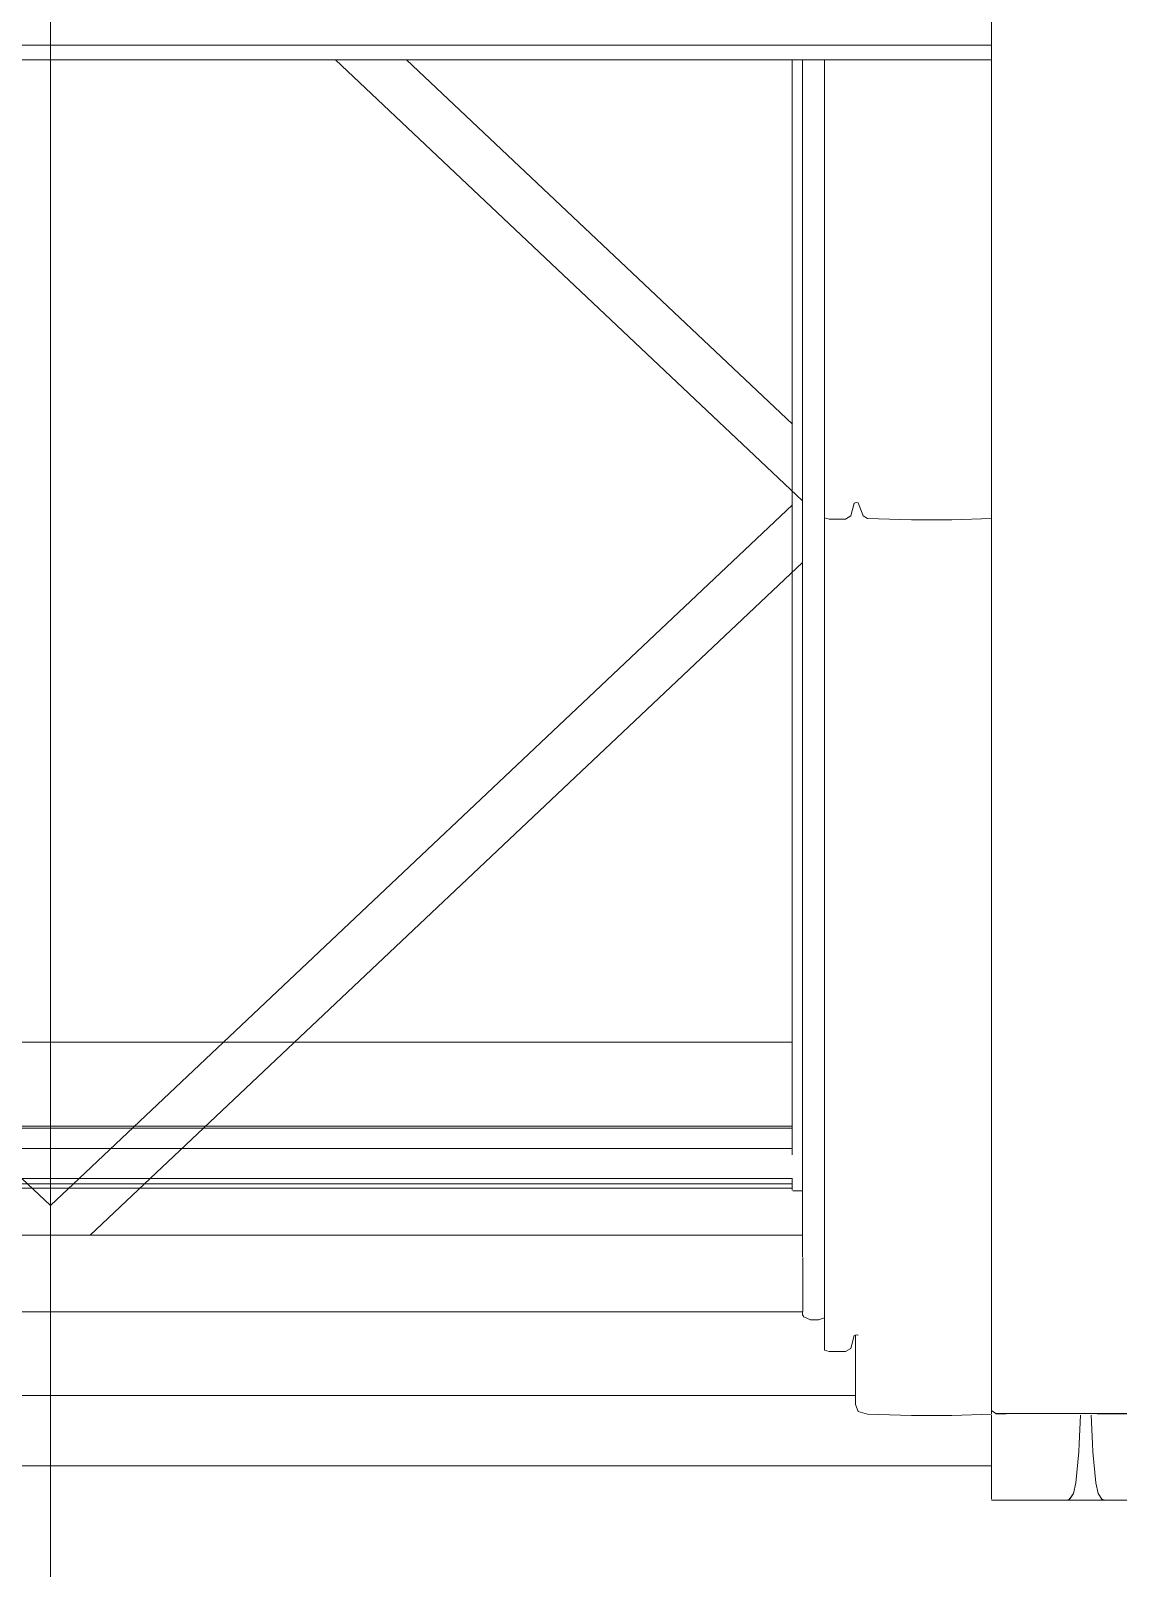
# Model space of a CAD drawing. Header units: metres. Extents: x -3 to 171, y -23 to 41.
# Drawn here: x 3.889 to 4.325, y -15.074 to -14.458 of the extents above; entities that cross this region are included whole.
import ezdxf

# ---------------------------------------------------------------- set-up
doc = ezdxf.new("R2010")
doc.units = ezdxf.units.M
doc.header["$MEASUREMENT"] = 0
doc.set_wipeout_variables(frame=1)
for name, pattern in [('Achse', [0.004, 0.002, -0.001, 0, -0.001]), ('Baufluchtlinie', [0.013, 0.008, -0.005]), ('Wipeout_Contour', [1, 0, -1])]:
    doc.linetypes.add(name, pattern=pattern)
for name, color, linetype in [('5._2.DG PP STG1_1_000 Achsraster', 7, 'Continuous'), ('5._2.DG PP STG1_1_325 Dachfenster', 7, 'Continuous'), ('5._2.DG PP STG1_1_Neubau_840 Baulinien', 7, 'Continuous')]:
    doc.layers.add(name, color=color, linetype=linetype)

msp = doc.modelspace()

# ---------------------------------------------------------------- linework, layer by layer
at = {"layer": '5._2.DG PP STG1_1_000 Achsraster', "color": 5, "linetype": 'Achse', "lineweight": 0, "ltscale": 1000}
msp.add_line((-1.5, -15), (21, -15), dxfattribs=at)
at = {"layer": '5._2.DG PP STG1_1_Neubau_840 Baulinien', "color": 1, "linetype": 'Baufluchtlinie', "lineweight": 25, "ltscale": 1000, "true_color": 0xfb0106, "flags": 128}
msp.add_lwpolyline([(-3.0225, -14.98287), (0, -15), (18.98764, -15.00055), (22.9775, -15.00378)], dxfattribs=at)

# ---------------------------------------------------------------- wipeouts: each hides what was drawn before it
at = {"color": 254, "linetype": 'Wipeout_Contour', "lineweight": 0, "ltscale": 78.74731}
msp.add_wipeout([(4.19854, -14.97286), (4.19904, -14.97371), (4.19904, -14.46976), (4.19854, -14.94961), (4.19864, -14.97173)], dxfattribs=at).dxf.layer = '5._2.DG PP STG1_1_325 Dachfenster'
at = {"color": 254, "linetype": 'Wipeout_Contour', "lineweight": 0, "ltscale": 60.64381}
msp.add_wipeout([(4.21794, -14.46976), (4.21794, -14.65261), (4.21924, -14.64745), (4.21924, -14.46976)], dxfattribs=at).dxf.layer = '5._2.DG PP STG1_1_325 Dachfenster'
at = {"color": 254, "linetype": 'Wipeout_Contour', "lineweight": 0, "ltscale": 60.677349}
msp.add_wipeout([(4.22284, -14.65254), (4.22464, -14.6536), (4.22464, -14.46976), (4.22284, -14.46976)], dxfattribs=at).dxf.layer = '5._2.DG PP STG1_1_325 Dachfenster'
at = {"color": 254, "linetype": 'Wipeout_Contour', "lineweight": 0, "ltscale": 62.172594}
msp.add_wipeout([(3.51994, -15.03311), (4.27434, -15.03311), (4.27434, -15.02858), (3.51994, -15.02858)], dxfattribs=at).dxf.layer = '5._2.DG PP STG1_1_325 Dachfenster'
at = {"color": 254, "linetype": 'Wipeout_Contour', "lineweight": 0, "ltscale": 46.521605}
msp.add_wipeout([(4.27434, -15.04683), (4.30444, -15.04719), (4.30544, -15.04689)], dxfattribs=at).dxf.layer = '5._2.DG PP STG1_1_325 Dachfenster'

# ---------------------------------------------------------------- next in the draw order: wipeouts: each hides what was drawn before it
at = {"color": 254, "linetype": 'Wipeout_Contour', "lineweight": 0, "ltscale": 61.278027}
msp.add_wipeout([(4.19904, -14.46976), (4.19904, -14.97371), (4.20184, -14.97484), (4.20184, -14.46976)], dxfattribs=at).dxf.layer = '5._2.DG PP STG1_1_325 Dachfenster'
at = {"color": 254, "linetype": 'Wipeout_Contour', "lineweight": 0, "ltscale": 60.67205}
msp.add_wipeout([(4.20924, -14.46976), (4.20924, -14.65389), (4.21584, -14.65389), (4.21584, -14.46976)], dxfattribs=at).dxf.layer = '5._2.DG PP STG1_1_325 Dachfenster'
at = {"color": 254, "linetype": 'Wipeout_Contour', "lineweight": 0, "ltscale": 60.692611}
msp.add_wipeout([(4.22464, -14.6536), (4.24224, -14.65417), (4.24224, -14.46976), (4.22464, -14.46976)], dxfattribs=at).dxf.layer = '5._2.DG PP STG1_1_325 Dachfenster'
at = {"color": 254, "linetype": 'Wipeout_Contour', "lineweight": 0, "ltscale": 246.711072}
msp.add_wipeout([(3.51994, -15.02356), (4.27434, -15.02356), (4.27434, -15.01269), (4.25844, -15.0132), (4.24224, -15.0132), (4.22464, -15.01264), (4.22084, -15.01158), (4.21984, -15.00882), (4.21984, -15.00525), (3.57444, -15.00525), (3.57444, -15.00882), (3.57344, -15.01158), (3.56964, -15.01264), (3.55204, -15.0132), (3.53584, -15.0132), (3.51994, -15.01269)], dxfattribs=at).dxf.layer = '5._2.DG PP STG1_1_325 Dachfenster'
at = {"color": 254, "linetype": 'Wipeout_Contour', "lineweight": 0, "ltscale": 47.166598}
msp.add_wipeout([(3.51994, -15.03339), (4.27434, -15.03339), (3.51994, -15.03311)], dxfattribs=at).dxf.layer = '5._2.DG PP STG1_1_325 Dachfenster'
at = {"color": 254, "linetype": 'Wipeout_Contour', "lineweight": 0, "ltscale": 62.624501}
msp.add_wipeout([(4.27434, -15.04449), (4.27434, -15.04683), (4.30574, -15.04683), (4.30715, -15.04449)], dxfattribs=at).dxf.layer = '5._2.DG PP STG1_1_325 Dachfenster'

# ---------------------------------------------------------------- next in the draw order: wipeouts: each hides what was drawn before it
at = {"color": 254, "linetype": 'Wipeout_Contour', "lineweight": 0, "ltscale": 44.736813}
msp.add_wipeout([(4.0114, -14.46976), (4.19854, -14.6465), (4.19854, -14.46976)], dxfattribs=at).dxf.layer = '5._2.DG PP STG1_1_325 Dachfenster'
at = {"color": 254, "linetype": 'Wipeout_Contour', "lineweight": 0, "ltscale": 60.664198}
msp.add_wipeout([(4.20734, -14.46976), (4.20734, -14.65339), (4.20924, -14.65389), (4.20924, -14.46976)], dxfattribs=at).dxf.layer = '5._2.DG PP STG1_1_325 Dachfenster'
at = {"color": 254, "linetype": 'Wipeout_Contour', "lineweight": 0, "ltscale": 60.668863}
msp.add_wipeout([(4.21584, -14.65389), (4.21794, -14.65261), (4.21794, -14.46976), (4.21584, -14.46976)], dxfattribs=at).dxf.layer = '5._2.DG PP STG1_1_325 Dachfenster'
at = {"color": 254, "linetype": 'Wipeout_Contour', "lineweight": 0, "ltscale": 60.714966}
msp.add_wipeout([(4.24224, -14.65417), (4.25844, -14.65417), (4.25844, -14.46976), (4.24224, -14.46976)], dxfattribs=at).dxf.layer = '5._2.DG PP STG1_1_325 Dachfenster'
at = {"color": 254, "linetype": 'Wipeout_Contour', "lineweight": 0, "ltscale": 46.602772}
msp.add_wipeout([(3.91302, -14.9409), (4.19854, -14.9409), (4.19854, -14.67124)], dxfattribs=at).dxf.layer = '5._2.DG PP STG1_1_325 Dachfenster'
at = {"color": 254, "linetype": 'Wipeout_Contour', "lineweight": 0, "ltscale": 62.152868}
msp.add_wipeout([(3.51994, -15.02689), (4.27434, -15.02689), (4.27434, -15.02462), (3.51994, -15.02462)], dxfattribs=at).dxf.layer = '5._2.DG PP STG1_1_325 Dachfenster'
at = {"color": 254, "linetype": 'Wipeout_Contour', "lineweight": 0, "ltscale": 62.609162}
msp.add_wipeout([(4.27434, -15.04449), (4.30715, -15.04449), (4.30811, -15.04027), (4.27434, -15.04027)], dxfattribs=at).dxf.layer = '5._2.DG PP STG1_1_325 Dachfenster'

# ---------------------------------------------------------------- next in the draw order: wipeouts: each hides what was drawn before it
at = {"color": 254, "linetype": 'Wipeout_Contour', "lineweight": 0, "ltscale": 121.177575}
msp.add_wipeout([(3.59574, -14.6465), (3.59574, -14.67124), (3.88127, -14.9409), (3.91302, -14.9409), (4.19854, -14.67124), (4.19854, -14.6465), (4.0114, -14.46976), (3.78288, -14.46976)], dxfattribs=at).dxf.layer = '5._2.DG PP STG1_1_325 Dachfenster'
at = {"color": 254, "linetype": 'Wipeout_Contour', "lineweight": 0, "ltscale": 60.665553}
msp.add_wipeout([(4.21924, -14.46976), (4.21924, -14.64745), (4.22004, -14.64717), (4.22004, -14.46976)], dxfattribs=at).dxf.layer = '5._2.DG PP STG1_1_325 Dachfenster'
at = {"color": 254, "linetype": 'Wipeout_Contour', "lineweight": 0, "ltscale": 60.72978}
msp.add_wipeout([(4.25844, -14.46976), (4.25844, -14.65417), (4.27434, -14.65366), (4.27434, -14.46976)], dxfattribs=at).dxf.layer = '5._2.DG PP STG1_1_325 Dachfenster'
at = {"color": 254, "linetype": 'Wipeout_Contour', "lineweight": 0, "ltscale": 61.663993}
msp.add_wipeout([(4.20924, -14.65389), (4.20734, -14.65339), (4.20734, -14.98708), (4.20924, -14.98757)], dxfattribs=at).dxf.layer = '5._2.DG PP STG1_1_325 Dachfenster'
at = {"color": 254, "linetype": 'Wipeout_Contour', "lineweight": 0, "ltscale": 62.160517}
msp.add_wipeout([(3.51994, -15.02689), (3.51994, -15.02858), (4.27434, -15.02858), (4.27434, -15.02689)], dxfattribs=at).dxf.layer = '5._2.DG PP STG1_1_325 Dachfenster'
at = {"color": 254, "linetype": 'Wipeout_Contour', "lineweight": 0, "ltscale": 63.073363}
msp.add_wipeout([(4.30544, -15.04689), (4.30444, -15.04719), (4.34994, -15.04719), (4.30574, -15.04683)], dxfattribs=at).dxf.layer = '5._2.DG PP STG1_1_325 Dachfenster'

# ---------------------------------------------------------------- next in the draw order: linework, layer by layer
at = {"layer": '5._2.DG PP STG1_1_325 Dachfenster', "color": 7, "linetype": 'Continuous', "lineweight": 13, "ltscale": 1000, "flags": 128}
for points in [[(3.89714, -14.92902), (3.88569, -14.9182), (3.87595, -14.90901), (3.59971, -14.64812)], [(3.89714, -14.92902), (3.9086, -14.9182), (3.91833, -14.90901), (4.19458, -14.64812)], [(4.19444, -14.86354), (3.59984, -14.86354)], [(4.19444, -14.89727), (3.59984, -14.89727)], [(4.19444, -14.89805), (3.59984, -14.89805)], [(4.19444, -14.90618), (3.59984, -14.90618)], [(4.19458, -14.9182), (3.59971, -14.9182)], [(4.19444, -14.9204), (3.59984, -14.9204)], [(4.19444, -14.92294), (4.19444, -14.9182)], [(4.19444, -14.92209), (3.59984, -14.92209)], [(4.19854, -14.92315), (4.19464, -14.92315)]]:
    msp.add_lwpolyline(points, dxfattribs=at)

# ---------------------------------------------------------------- next in the draw order: wipeouts: each hides what was drawn before it
at = {"color": 254, "linetype": 'Wipeout_Contour', "lineweight": 0, "ltscale": 61.284447}
msp.add_wipeout([(4.20184, -14.46976), (4.20184, -14.97484), (4.20494, -14.97491), (4.20494, -14.46976)], dxfattribs=at).dxf.layer = '5._2.DG PP STG1_1_325 Dachfenster'
at = {"color": 254, "linetype": 'Wipeout_Contour', "lineweight": 0, "ltscale": 60.666781}
msp.add_wipeout([(4.22004, -14.46976), (4.22004, -14.64717), (4.22084, -14.64738), (4.22084, -14.46976)], dxfattribs=at).dxf.layer = '5._2.DG PP STG1_1_325 Dachfenster'
at = {"color": 254, "linetype": 'Wipeout_Contour', "lineweight": 0, "ltscale": 62.146423}
msp.add_wipeout([(4.27434, -15.02356), (3.51994, -15.02356), (3.51994, -15.02462), (4.27434, -15.02462)], dxfattribs=at).dxf.layer = '5._2.DG PP STG1_1_325 Dachfenster'
at = {"color": 254, "linetype": 'Wipeout_Contour', "lineweight": 0, "ltscale": 62.582193}
msp.add_wipeout([(4.27434, -15.02775), (4.27434, -15.04027), (4.31618, -15.04027), (4.31497, -15.02775)], dxfattribs=at).dxf.layer = '5._2.DG PP STG1_1_325 Dachfenster'
at = {"color": 254, "linetype": 'Wipeout_Contour', "lineweight": 0, "ltscale": 62.646114}
msp.add_wipeout([(4.30715, -15.04449), (4.30574, -15.04683), (4.34994, -15.04683), (4.34994, -15.04449)], dxfattribs=at).dxf.layer = '5._2.DG PP STG1_1_325 Dachfenster'

# ---------------------------------------------------------------- next in the draw order: linework, layer by layer
at = {"layer": '5._2.DG PP STG1_1_325 Dachfenster', "color": 7, "linetype": 'Continuous', "lineweight": 13, "ltscale": 1000, "flags": 128}
msp.add_lwpolyline([(3.51994, -15.03339), (4.27434, -15.03339)], dxfattribs=at)

# ---------------------------------------------------------------- next in the draw order: wipeouts: each hides what was drawn before it
at = {"color": 254, "linetype": 'Wipeout_Contour', "lineweight": 0, "ltscale": 60.647768}
msp.add_wipeout([(4.22084, -14.46976), (4.22084, -14.64738), (4.22284, -14.65254), (4.22284, -14.46976)], dxfattribs=at).dxf.layer = '5._2.DG PP STG1_1_325 Dachfenster'

# ---------------------------------------------------------------- next in the draw order: wipeouts: each hides what was drawn before it
at = {"color": 254, "linetype": 'Wipeout_Contour', "lineweight": 0, "ltscale": 61.661038}
msp.add_wipeout([(4.21794, -14.65261), (4.21794, -14.9863), (4.21924, -14.98114), (4.21924, -14.64745)], dxfattribs=at).dxf.layer = '5._2.DG PP STG1_1_325 Dachfenster'
at = {"color": 254, "linetype": 'Wipeout_Contour', "lineweight": 0, "ltscale": 61.678824}
msp.add_wipeout([(4.22284, -14.65254), (4.22284, -14.98626), (4.22464, -14.98732), (4.22464, -14.6536)], dxfattribs=at).dxf.layer = '5._2.DG PP STG1_1_325 Dachfenster'

# ---------------------------------------------------------------- next in the draw order: wipeouts: each hides what was drawn before it
at = {"color": 254, "linetype": 'Wipeout_Contour', "lineweight": 0, "ltscale": 61.669656}
msp.add_wipeout([(4.20924, -14.65389), (4.20924, -14.98757), (4.21584, -14.98757), (4.21584, -14.65389)], dxfattribs=at).dxf.layer = '5._2.DG PP STG1_1_325 Dachfenster'
at = {"color": 254, "linetype": 'Wipeout_Contour', "lineweight": 0, "ltscale": 61.692862}
msp.add_wipeout([(4.22464, -14.6536), (4.22464, -14.98732), (4.24224, -14.98789), (4.24224, -14.65417)], dxfattribs=at).dxf.layer = '5._2.DG PP STG1_1_325 Dachfenster'

# ---------------------------------------------------------------- next in the draw order: wipeouts: each hides what was drawn before it
at = {"color": 254, "linetype": 'Wipeout_Contour', "lineweight": 0, "ltscale": 61.28528}
msp.add_wipeout([(4.20494, -14.97491), (4.20734, -14.97409), (4.20734, -14.46976), (4.20494, -14.46976)], dxfattribs=at).dxf.layer = '5._2.DG PP STG1_1_325 Dachfenster'
at = {"color": 254, "linetype": 'Wipeout_Contour', "lineweight": 0, "ltscale": 61.671809}
msp.add_wipeout([(4.21584, -14.65389), (4.21584, -14.98757), (4.21794, -14.9863), (4.21794, -14.65261)], dxfattribs=at).dxf.layer = '5._2.DG PP STG1_1_325 Dachfenster'
at = {"color": 254, "linetype": 'Wipeout_Contour', "lineweight": 0, "ltscale": 61.712515}
msp.add_wipeout([(4.24224, -14.65417), (4.24224, -14.98789), (4.25844, -14.98789), (4.25844, -14.65417)], dxfattribs=at).dxf.layer = '5._2.DG PP STG1_1_325 Dachfenster'

# ---------------------------------------------------------------- next in the draw order: linework, layer by layer
at = {"layer": '5._2.DG PP STG1_1_325 Dachfenster', "color": 7, "linetype": 'Continuous', "lineweight": 13, "ltscale": 1000, "flags": 128}
msp.add_lwpolyline([(4.20734, -14.65339), (4.20924, -14.65389), (4.21584, -14.65389)], dxfattribs=at)

# ---------------------------------------------------------------- next in the draw order: wipeouts: each hides what was drawn before it
at = {"color": 254, "linetype": 'Wipeout_Contour', "lineweight": 0, "ltscale": 61.652033}
msp.add_wipeout([(4.21924, -14.64745), (4.21924, -14.98114), (4.22004, -14.98085), (4.22004, -14.64717)], dxfattribs=at).dxf.layer = '5._2.DG PP STG1_1_325 Dachfenster'
at = {"color": 254, "linetype": 'Wipeout_Contour', "lineweight": 0, "ltscale": 61.729226}
msp.add_wipeout([(4.25844, -14.65417), (4.25844, -14.98789), (4.27434, -14.98738), (4.27434, -14.65366)], dxfattribs=at).dxf.layer = '5._2.DG PP STG1_1_325 Dachfenster'

# ---------------------------------------------------------------- next in the draw order: wipeouts: each hides what was drawn before it
at = {"color": 254, "linetype": 'Wipeout_Contour', "lineweight": 0, "ltscale": 61.378308}
msp.add_wipeout([(4.27434, -14.44058), (4.27434, -15.01121), (4.27604, -15.01247), (4.27604, -14.44058)], dxfattribs=at).dxf.layer = '5._2.DG PP STG1_1_325 Dachfenster'
at = {"color": 254, "linetype": 'Wipeout_Contour', "lineweight": 0, "ltscale": 61.682494}
msp.add_wipeout([(4.22004, -14.98085), (4.22074, -14.98104), (4.22084, -14.64738), (4.22004, -14.64717)], dxfattribs=at).dxf.layer = '5._2.DG PP STG1_1_325 Dachfenster'

# ---------------------------------------------------------------- next in the draw order: wipeouts: each hides what was drawn before it
at = {"color": 254, "linetype": 'Wipeout_Contour', "lineweight": 0, "ltscale": 179.081212}
msp.add_wipeout([(4.27604, -14.44058), (4.27604, -15.01247), (4.31144, -15.01247), (4.31144, -14.66834), (4.31284, -14.66834), (4.31284, -14.52047), (4.31144, -14.52047), (4.31144, -14.4862), (4.31284, -14.4862), (4.31284, -14.46404), (4.31144, -14.46404), (4.31144, -14.44058)], dxfattribs=at).dxf.layer = '5._2.DG PP STG1_1_325 Dachfenster'
at = {"color": 254, "linetype": 'Wipeout_Contour', "lineweight": 0, "ltscale": 61.664931}
msp.add_wipeout([(4.22284, -14.65254), (4.22084, -14.64738), (4.22084, -14.9811), (4.22284, -14.98626)], dxfattribs=at).dxf.layer = '5._2.DG PP STG1_1_325 Dachfenster'

# ---------------------------------------------------------------- next in the draw order: linework, layer by layer
at = {"layer": '5._2.DG PP STG1_1_325 Dachfenster', "color": 7, "linetype": 'Continuous', "lineweight": 13, "ltscale": 1000, "flags": 128}
for points in [[(4.21794, -14.65261), (4.21924, -14.64745)], [(4.21924, -14.64745), (4.22004, -14.64717)], [(4.22004, -14.64717), (4.22084, -14.64738)], [(4.22084, -14.64738), (4.22284, -14.65254)], [(4.21584, -14.65389), (4.21794, -14.65261)], [(4.22284, -14.65254), (4.22464, -14.6536)], [(4.22464, -14.6536), (4.24224, -14.65417), (4.25844, -14.65417), (4.27434, -14.65366)]]:
    msp.add_lwpolyline(points, dxfattribs=at)

# ---------------------------------------------------------------- next in the draw order: wipeouts: each hides what was drawn before it
at = {"color": 254, "linetype": 'Wipeout_Contour', "lineweight": 0, "ltscale": 181.33872}
msp.add_wipeout([(4.31144, -14.52047), (4.31284, -14.52047), (4.31284, -14.66834), (4.31144, -14.66834), (4.31144, -15.01247), (4.34824, -15.01247), (4.34824, -14.44058), (4.31144, -14.44058), (4.31144, -14.46404), (4.31284, -14.46404), (4.31284, -14.4862), (4.31144, -14.4862)], dxfattribs=at).dxf.layer = '5._2.DG PP STG1_1_325 Dachfenster'
at = {"color": 254, "linetype": 'Wipeout_Contour', "lineweight": 0, "ltscale": 59.99373}
msp.add_wipeout([(3.51994, -14.46963), (4.27434, -14.46963), (4.27434, -14.46389), (3.51994, -14.46389)], dxfattribs=at).dxf.layer = '5._2.DG PP STG1_1_325 Dachfenster'
at = {"color": 254, "linetype": 'Wipeout_Contour', "lineweight": 0, "ltscale": 62.377922}
msp.add_wipeout([(4.22464, -14.98732), (4.22464, -15.01264), (4.24224, -15.0132), (4.24224, -14.98789)], dxfattribs=at).dxf.layer = '5._2.DG PP STG1_1_325 Dachfenster'
at = {"color": 254, "linetype": 'Wipeout_Contour', "lineweight": 0, "ltscale": 62.413211}
msp.add_wipeout([(4.25844, -14.98789), (4.25844, -15.0132), (4.27434, -15.01269), (4.27434, -14.98738)], dxfattribs=at).dxf.layer = '5._2.DG PP STG1_1_325 Dachfenster'

# ---------------------------------------------------------------- next in the draw order: wipeouts: each hides what was drawn before it
at = {"color": 254, "linetype": 'Wipeout_Contour', "lineweight": 0, "ltscale": 59.97297}
msp.add_wipeout([(3.51994, -14.46237), (4.27434, -14.46237), (4.27434, -14.46042), (3.51994, -14.46042)], dxfattribs=at).dxf.layer = '5._2.DG PP STG1_1_325 Dachfenster'
at = {"color": 254, "linetype": 'Wipeout_Contour', "lineweight": 0, "ltscale": 45.534417}
msp.add_wipeout([(3.51994, -14.46976), (4.27434, -14.46976), (3.51994, -14.46963)], dxfattribs=at).dxf.layer = '5._2.DG PP STG1_1_325 Dachfenster'
at = {"color": 254, "linetype": 'Wipeout_Contour', "lineweight": 0, "ltscale": 47.086468}
msp.add_wipeout([(4.22084, -15.01158), (4.22464, -15.01264), (4.22464, -14.98732)], dxfattribs=at).dxf.layer = '5._2.DG PP STG1_1_325 Dachfenster'
at = {"color": 254, "linetype": 'Wipeout_Contour', "lineweight": 0, "ltscale": 62.397115}
msp.add_wipeout([(4.24224, -14.98789), (4.24224, -15.0132), (4.25844, -15.0132), (4.25844, -14.98789)], dxfattribs=at).dxf.layer = '5._2.DG PP STG1_1_325 Dachfenster'
at = {"color": 254, "linetype": 'Wipeout_Contour', "lineweight": 0, "ltscale": 78.302071}
msp.add_wipeout([(4.27434, -15.01304), (4.27434, -15.02775), (4.31497, -15.02775), (4.31484, -15.02455), (4.31434, -15.01304)], dxfattribs=at).dxf.layer = '5._2.DG PP STG1_1_325 Dachfenster'

# ---------------------------------------------------------------- next in the draw order: linework, layer by layer
at = {"layer": '5._2.DG PP STG1_1_325 Dachfenster', "color": 7, "linetype": 'Continuous', "lineweight": 13, "ltscale": 1000, "flags": 128}
for points in [[(4.27434, -14.46976), (3.51994, -14.46976)], [(4.0114, -14.46976), (4.19854, -14.6465)], [(4.03985, -14.46976), (4.19458, -14.61588)], [(4.19444, -14.90873), (4.19444, -14.46976)]]:
    msp.add_lwpolyline(points, dxfattribs=at)

# ---------------------------------------------------------------- next in the draw order: wipeouts: each hides what was drawn before it
at = {"color": 254, "linetype": 'Wipeout_Contour', "lineweight": 0, "ltscale": 59.964752}
msp.add_wipeout([(4.27434, -14.45811), (3.51994, -14.45811), (3.51994, -14.46042), (4.27434, -14.46042)], dxfattribs=at).dxf.layer = '5._2.DG PP STG1_1_325 Dachfenster'
at = {"color": 254, "linetype": 'Wipeout_Contour', "lineweight": 0, "ltscale": 46.295398}
msp.add_wipeout([(4.22084, -15.01158), (4.22464, -14.98732), (4.22284, -14.98626)], dxfattribs=at).dxf.layer = '5._2.DG PP STG1_1_325 Dachfenster'
at = {"color": 254, "linetype": 'Wipeout_Contour', "lineweight": 0, "ltscale": 47.48563}
msp.add_wipeout([(4.27434, -15.01304), (4.30995, -15.01304), (4.27434, -15.01262)], dxfattribs=at).dxf.layer = '5._2.DG PP STG1_1_325 Dachfenster'
at = {"color": 254, "linetype": 'Wipeout_Contour', "lineweight": 0, "ltscale": 62.606171}
msp.add_wipeout([(4.31497, -15.02775), (4.31618, -15.04027), (4.34994, -15.04027), (4.34994, -15.02775)], dxfattribs=at).dxf.layer = '5._2.DG PP STG1_1_325 Dachfenster'

# ---------------------------------------------------------------- next in the draw order: wipeouts: each hides what was drawn before it
at = {"color": 254, "linetype": 'Wipeout_Contour', "lineweight": 0, "ltscale": 59.979659}
msp.add_wipeout([(3.51994, -14.46237), (3.51994, -14.46389), (4.27434, -14.46389), (4.27434, -14.46237)], dxfattribs=at).dxf.layer = '5._2.DG PP STG1_1_325 Dachfenster'
at = {"color": 254, "linetype": 'Wipeout_Contour', "lineweight": 0, "ltscale": 46.343978}
msp.add_wipeout([(4.22004, -14.98085), (4.21984, -15.00882), (4.22084, -14.98117)], dxfattribs=at).dxf.layer = '5._2.DG PP STG1_1_325 Dachfenster'
at = {"color": 254, "linetype": 'Wipeout_Contour', "lineweight": 0, "ltscale": 63.602129}
msp.add_wipeout([(4.27434, -15.01121), (4.27434, -15.01262), (4.31442, -15.01262), (4.27604, -15.01247)], dxfattribs=at).dxf.layer = '5._2.DG PP STG1_1_325 Dachfenster'
at = {"color": 254, "linetype": 'Wipeout_Contour', "lineweight": 0, "ltscale": 62.637104}
msp.add_wipeout([(4.30715, -15.04449), (4.34994, -15.04449), (4.34994, -15.04027), (4.30811, -15.04027)], dxfattribs=at).dxf.layer = '5._2.DG PP STG1_1_325 Dachfenster'

# ---------------------------------------------------------------- next in the draw order: linework, layer by layer
at = {"layer": '5._2.DG PP STG1_1_325 Dachfenster', "color": 7, "linetype": 'Continuous', "lineweight": 13, "ltscale": 1000, "flags": 128}
for points in [[(4.27434, -15.01121), (4.27434, -14.44058)], [(4.27434, -14.46389), (3.51994, -14.46389)], [(4.27604, -15.01247), (4.27434, -15.01121)], [(4.27434, -15.01121), (4.27434, -15.01262)], [(4.27434, -15.01304), (4.27434, -15.02775), (4.27434, -15.04027), (4.27434, -15.04449), (4.27434, -15.04683)], [(4.34994, -15.04719), (4.30444, -15.04719), (4.27434, -15.04719)]]:
    msp.add_lwpolyline(points, dxfattribs=at)

# ---------------------------------------------------------------- next in the draw order: wipeouts: each hides what was drawn before it
at = {"color": 254, "linetype": 'Wipeout_Contour', "lineweight": 0, "ltscale": 62.495413}
msp.add_wipeout([(4.21984, -15.00882), (4.22084, -15.01158), (4.22284, -14.98626), (4.22084, -14.98117)], dxfattribs=at).dxf.layer = '5._2.DG PP STG1_1_325 Dachfenster'
at = {"color": 254, "linetype": 'Wipeout_Contour', "lineweight": 0, "ltscale": 78.600708}
msp.add_wipeout([(4.31434, -15.01304), (4.31484, -15.02455), (4.31497, -15.02775), (4.34994, -15.02775), (4.34994, -15.01304)], dxfattribs=at).dxf.layer = '5._2.DG PP STG1_1_325 Dachfenster'

# ---------------------------------------------------------------- next in the draw order: linework, layer by layer
at = {"layer": '5._2.DG PP STG1_1_325 Dachfenster', "color": 7, "linetype": 'Continuous', "lineweight": 13, "ltscale": 1000, "flags": 128}
for points in [[(4.21984, -15.00882), (4.22084, -15.01158)], [(4.22084, -15.01158), (4.22464, -15.01264), (4.24224, -15.0132), (4.25844, -15.0132), (4.27434, -15.01269)]]:
    msp.add_lwpolyline(points, dxfattribs=at)

# ---------------------------------------------------------------- next in the draw order: wipeouts: each hides what was drawn before it
at = {"color": 254, "linetype": 'Wipeout_Contour', "lineweight": 0, "ltscale": 62.044025}
msp.add_wipeout([(3.57444, -15.00518), (4.21984, -15.00518), (4.21984, -14.99323), (3.57444, -14.99323)], dxfattribs=at).dxf.layer = '5._2.DG PP STG1_1_325 Dachfenster'
at = {"color": 254, "linetype": 'Wipeout_Contour', "lineweight": 0, "ltscale": 63.032572}
msp.add_wipeout([(4.31448, -15.01247), (4.34994, -15.01262), (4.34994, -15.01121), (4.34824, -15.01247)], dxfattribs=at).dxf.layer = '5._2.DG PP STG1_1_325 Dachfenster'

# ---------------------------------------------------------------- next in the draw order: wipeouts: each hides what was drawn before it
at = {"color": 254, "linetype": 'Wipeout_Contour', "lineweight": 0, "ltscale": 247.129352}
msp.add_wipeout([(3.57444, -14.98092), (3.57444, -14.99323), (4.21984, -14.99323), (4.21984, -14.98092), (4.21924, -14.98114), (4.21794, -14.9863), (4.21584, -14.98757), (4.20924, -14.98757), (4.20734, -14.98708), (4.20734, -14.97866), (3.58694, -14.97866), (3.58694, -14.98708), (3.58504, -14.98757), (3.57844, -14.98757), (3.57634, -14.9863), (3.57504, -14.98114)], dxfattribs=at).dxf.layer = '5._2.DG PP STG1_1_325 Dachfenster'
at = {"color": 254, "linetype": 'Wipeout_Contour', "lineweight": 0, "ltscale": 47.092523}
msp.add_wipeout([(3.57444, -15.00525), (4.21984, -15.00525), (3.57444, -15.00518)], dxfattribs=at).dxf.layer = '5._2.DG PP STG1_1_325 Dachfenster'
at = {"color": 254, "linetype": 'Wipeout_Contour', "lineweight": 0, "ltscale": 46.290186}
msp.add_wipeout([(4.34994, -15.01262), (4.30987, -15.01262), (4.34994, -15.01304)], dxfattribs=at).dxf.layer = '5._2.DG PP STG1_1_325 Dachfenster'

# ---------------------------------------------------------------- next in the draw order: linework, layer by layer
at = {"layer": '5._2.DG PP STG1_1_325 Dachfenster', "color": 7, "linetype": 'Continuous', "lineweight": 13, "ltscale": 1000, "flags": 128}
for points in [[(4.21794, -14.9863), (4.21924, -14.98114)], [(4.21924, -14.98114), (4.22004, -14.98085)], [(4.21984, -14.98092), (4.21984, -15.00882)], [(4.22004, -14.98085), (4.22074, -14.98104)], [(4.20734, -14.98708), (4.20924, -14.98757), (4.21584, -14.98757)], [(4.21584, -14.98757), (4.21794, -14.9863)], [(4.21984, -15.00525), (3.57444, -15.00525)], [(4.34824, -15.01247), (4.31144, -15.01247), (4.27604, -15.01247)], [(4.30444, -15.04719), (4.30544, -15.04689), (4.30715, -15.04449), (4.30811, -15.04027), (4.30932, -15.02775), (4.30944, -15.02455), (4.30995, -15.01304)], [(4.31434, -15.01304), (4.31484, -15.02455), (4.31497, -15.02775), (4.31618, -15.04027), (4.31714, -15.04449), (4.31855, -15.04683), (4.31984, -15.04719)]]:
    msp.add_lwpolyline(points, dxfattribs=at)

# ---------------------------------------------------------------- next in the draw order: wipeouts: each hides what was drawn before it
at = {"color": 254, "linetype": 'Wipeout_Contour', "lineweight": 0, "ltscale": 215.135905}
msp.add_wipeout([(3.58694, -14.97409), (3.58694, -14.97866), (4.20734, -14.97866), (4.20734, -14.97409), (4.20494, -14.97491), (4.20184, -14.97484), (4.19904, -14.97371), (4.19854, -14.97286), (4.19854, -14.97173), (3.59574, -14.97173), (3.59574, -14.97286), (3.59524, -14.97371), (3.59244, -14.97484), (3.58934, -14.97491)], dxfattribs=at).dxf.layer = '5._2.DG PP STG1_1_325 Dachfenster'

# ---------------------------------------------------------------- next in the draw order: linework, layer by layer
at = {"layer": '5._2.DG PP STG1_1_325 Dachfenster', "color": 7, "linetype": 'Continuous', "lineweight": 13, "ltscale": 1000, "flags": 128}
for points in [[(4.20734, -14.98708), (4.20734, -14.65339), (4.20734, -14.46976)], [(4.20184, -14.97484), (4.20494, -14.97491)], [(4.20494, -14.97491), (4.20734, -14.97409)]]:
    msp.add_lwpolyline(points, dxfattribs=at)

# ---------------------------------------------------------------- next in the draw order: wipeouts: each hides what was drawn before it
at = {"color": 254, "linetype": 'Wipeout_Contour', "lineweight": 0, "ltscale": 61.91417}
msp.add_wipeout([(3.59564, -14.96091), (3.59564, -14.97152), (4.19864, -14.97152), (4.19864, -14.96091)], dxfattribs=at).dxf.layer = '5._2.DG PP STG1_1_325 Dachfenster'

# ---------------------------------------------------------------- next in the draw order: linework, layer by layer
at = {"layer": '5._2.DG PP STG1_1_325 Dachfenster', "color": 7, "linetype": 'Continuous', "lineweight": 13, "ltscale": 1000, "flags": 128}
for points in [[(4.19864, -14.97173), (3.59564, -14.97173)], [(4.19854, -14.97286), (4.19854, -14.97173)], [(4.19854, -14.97286), (4.19904, -14.97371)], [(4.19904, -14.97371), (4.20184, -14.97484)]]:
    msp.add_lwpolyline(points, dxfattribs=at)

# ---------------------------------------------------------------- next in the draw order: wipeouts: each hides what was drawn before it
at = {"color": 254, "linetype": 'Wipeout_Contour', "lineweight": 0, "ltscale": 61.885222}
msp.add_wipeout([(3.59564, -14.96091), (4.19864, -14.96091), (4.19864, -14.9566), (3.59564, -14.9566)], dxfattribs=at).dxf.layer = '5._2.DG PP STG1_1_325 Dachfenster'

# ---------------------------------------------------------------- next in the draw order: wipeouts: each hides what was drawn before it
at = {"color": 254, "linetype": 'Wipeout_Contour', "lineweight": 0, "ltscale": 61.867186}
msp.add_wipeout([(3.59564, -14.95158), (3.59564, -14.9566), (4.19864, -14.9566), (4.19864, -14.95158)], dxfattribs=at).dxf.layer = '5._2.DG PP STG1_1_325 Dachfenster'

# ---------------------------------------------------------------- next in the draw order: wipeouts: each hides what was drawn before it
at = {"color": 254, "linetype": 'Wipeout_Contour', "lineweight": 0, "ltscale": 92.717845}
msp.add_wipeout([(3.59564, -14.95073), (4.19864, -14.95073), (4.19864, -14.94988), (4.19854, -14.94882), (3.59574, -14.94882), (3.59574, -14.94961)], dxfattribs=at).dxf.layer = '5._2.DG PP STG1_1_325 Dachfenster'

# ---------------------------------------------------------------- next in the draw order: wipeouts: each hides what was drawn before it
at = {"color": 254, "linetype": 'Wipeout_Contour', "lineweight": 0, "ltscale": 61.855773}
msp.add_wipeout([(3.59564, -14.95073), (3.59564, -14.95158), (4.19864, -14.95158), (4.19864, -14.95073)], dxfattribs=at).dxf.layer = '5._2.DG PP STG1_1_325 Dachfenster'

# ---------------------------------------------------------------- next in the draw order: wipeouts: each hides what was drawn before it
at = {"color": 254, "linetype": 'Wipeout_Contour', "lineweight": 0, "ltscale": 61.841418}
msp.add_wipeout([(3.59574, -14.94776), (4.19854, -14.94776), (4.19854, -14.94712), (3.59574, -14.94712)], dxfattribs=at).dxf.layer = '5._2.DG PP STG1_1_325 Dachfenster'

# ---------------------------------------------------------------- next in the draw order: wipeouts: each hides what was drawn before it
at = {"color": 254, "linetype": 'Wipeout_Contour', "lineweight": 0, "ltscale": 61.844692}
msp.add_wipeout([(3.59574, -14.94776), (3.59574, -14.94882), (4.19854, -14.94882), (4.19854, -14.94776)], dxfattribs=at).dxf.layer = '5._2.DG PP STG1_1_325 Dachfenster'

# ---------------------------------------------------------------- next in the draw order: wipeouts: each hides what was drawn before it
at = {"color": 254, "linetype": 'Wipeout_Contour', "lineweight": 0, "ltscale": 61.82699}
msp.add_wipeout([(3.59574, -14.94097), (3.59574, -14.94642), (4.19854, -14.94642), (4.19854, -14.94097)], dxfattribs=at).dxf.layer = '5._2.DG PP STG1_1_325 Dachfenster'

# ---------------------------------------------------------------- next in the draw order: linework, layer by layer
at = {"layer": '5._2.DG PP STG1_1_325 Dachfenster', "color": 7, "linetype": 'Continuous', "lineweight": 13, "ltscale": 1000, "flags": 128}
for points in [[(3.91302, -14.9409), (4.19854, -14.67124)], [(4.19854, -14.9409), (3.59574, -14.9409)], [(4.19854, -14.94097), (3.59574, -14.94097)]]:
    msp.add_lwpolyline(points, dxfattribs=at)

# ---------------------------------------------------------------- next in the draw order: wipeouts: each hides what was drawn before it
at = {"color": 254, "linetype": 'Wipeout_Contour', "lineweight": 0, "ltscale": 61.838808}
msp.add_wipeout([(3.59574, -14.94642), (3.59574, -14.94712), (4.19854, -14.94712), (4.19854, -14.94642)], dxfattribs=at).dxf.layer = '5._2.DG PP STG1_1_325 Dachfenster'

# ---------------------------------------------------------------- next in the draw order: linework, layer by layer
at = {"layer": '5._2.DG PP STG1_1_325 Dachfenster', "color": 7, "linetype": 'Continuous', "lineweight": 13, "ltscale": 1000}
msp.add_line((3.89714, -15.88032), (3.89714, -13.9497), dxfattribs=at)
at = {"layer": '5._2.DG PP STG1_1_325 Dachfenster', "color": 7, "linetype": 'Continuous', "lineweight": 13, "ltscale": 1000, "flags": 128}
for points in [[(4.19854, -14.94961), (4.19854, -14.46976)], [(4.19864, -14.94988), (4.19864, -14.95073), (4.19864, -14.95158), (4.19864, -14.9566), (4.19864, -14.96091), (4.19864, -14.97152)]]:
    msp.add_lwpolyline(points, dxfattribs=at)

doc.saveas('drawing.dxf')
